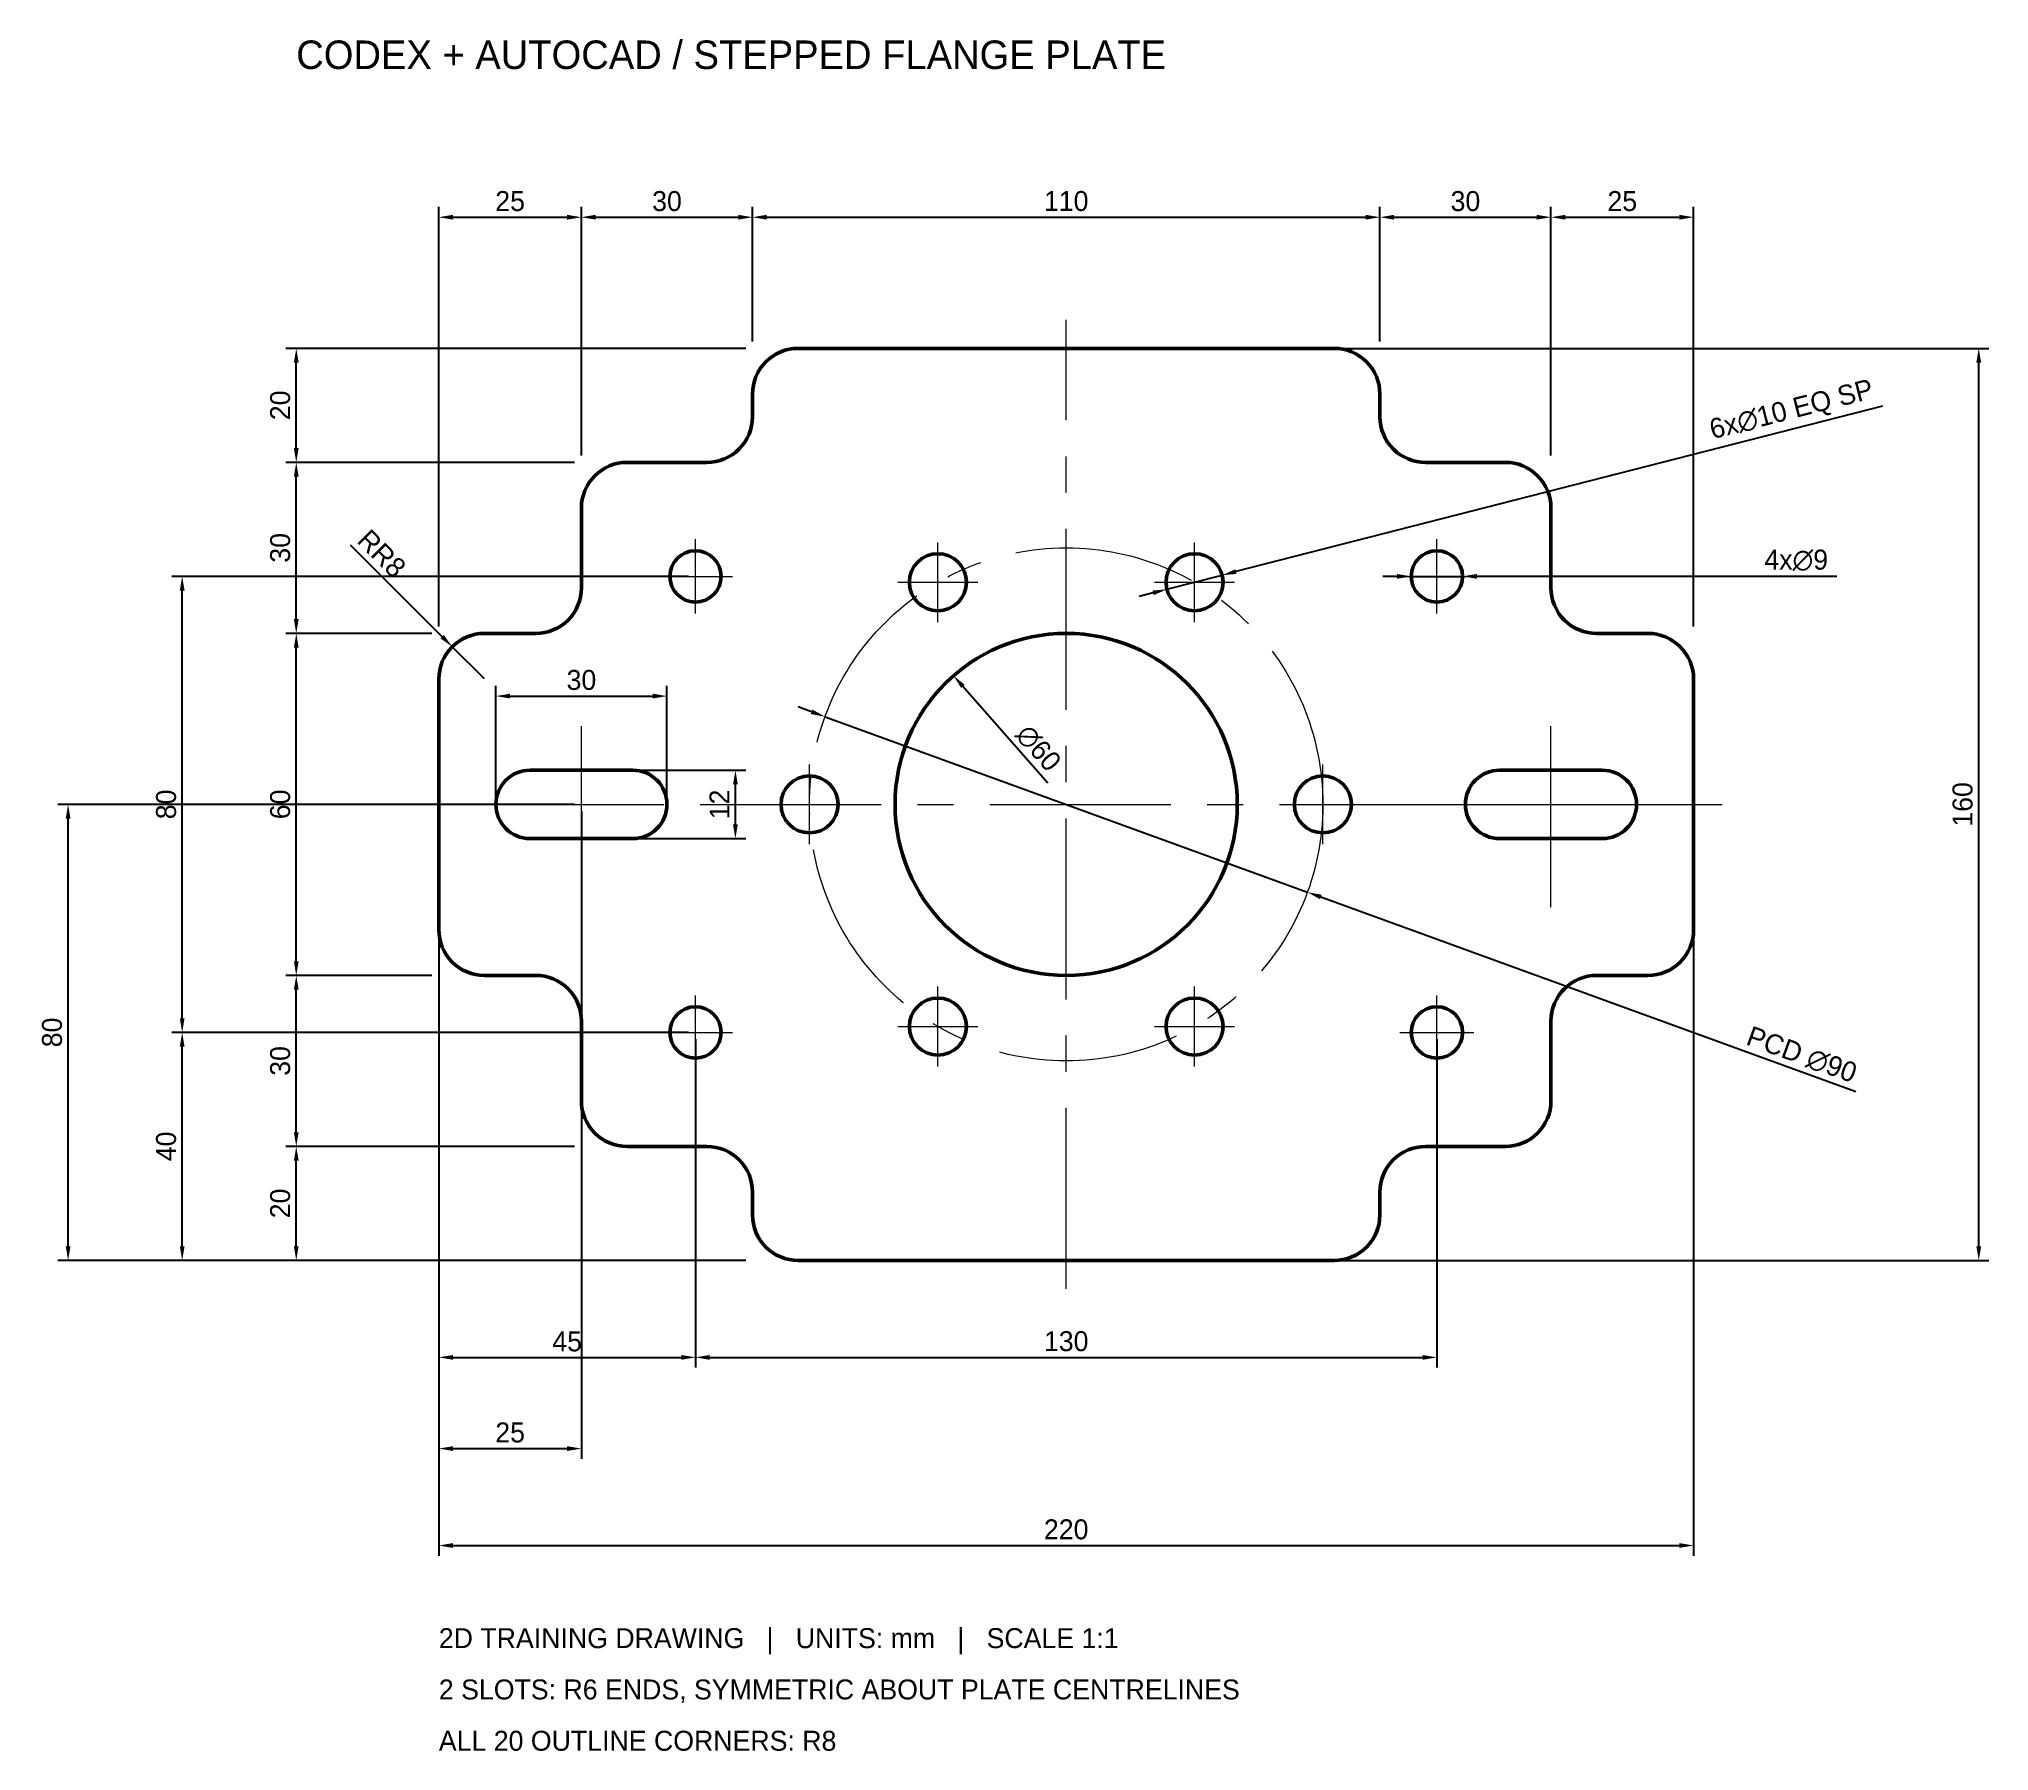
# Model space of a CAD drawing. Header units: millimetres. Extents: x -70 to 272, y -86 to 214.
import ezdxf

# ---------------------------------------------------------------- set-up
doc = ezdxf.new("R2010")
doc.units = ezdxf.units.MM
doc.linetypes.add('CENTER', pattern=[50.8, 31.75, -6.35, 6.35, -6.35])
for name, color, linetype, lineweight in [('CENTER', 8, 'CENTER', 18), ('DIM', 3, 'Continuous', 18), ('HOLE', 7, 'Continuous', 50), ('OUTLINE', 7, 'Continuous', 50), ('TEXT', 7, 'Continuous', 18)]:
    doc.layers.add(name, color=color, linetype=linetype, lineweight=lineweight)
doc.styles.add('CODEX_TEXT', font='seguisym.ttf')
doc.dimstyles.new('CODEX_MM', dxfattribs={"dimtxt": 3.5, "dimasz": 2.5, "dimexe": 1.8, "dimexo": 1.2, "dimgap": 1, "dimtad": 1, "dimdec": 0, "dimtxsty": 'CODEX_TEXT', "dimcen": 0, "dimclrd": 256, "dimclre": 256, "dimclrt": 256, "dimadec": 0, "dimazin": 0, "dimtfac": 1, "dimtmove": 1, "dimatfit": 3, "dimfxl": 1, "dimarcsym": 0})

# ---------------------------------------------------------------- blocks, each defined once
blk = doc.blocks.new('*D1')
at = {"layer": 'Defpoints', "color": 0, "transparency": 16777216}
for p in [(0, 80), (220, 80), (220, -50)]:
    blk.add_point(p, dxfattribs=at)
at = {"layer": 'DIM', "lineweight": -2, "transparency": 16777216}
for p, q in [((0, 78.8), (0, -51.8)), ((220, 78.8), (220, -51.8)), ((2.5, -50), (217.5, -50))]:
    blk.add_line(p, q, dxfattribs=at)
at = {"layer": 'DIM', "transparency": 16777216}
for points in [[(2.5, -49.58), (2.5, -50.42), (0, -50)], [(217.5, -49.58), (217.5, -50.42), (220, -50)]]:
    blk.add_solid(points, dxfattribs=at)
at = {"layer": 'DIM', "transparency": 16777216, "insert": (110, -47.19), "char_height": 3.5, "attachment_point": 5, "style": 'CODEX_TEXT'}
blk.add_mtext('220', dxfattribs=at)
blk = doc.blocks.new('*D2')
at = {"layer": 'Defpoints', "color": 0, "transparency": 16777216}
for p in [(110, 160), (270, 160), (110, 0)]:
    blk.add_point(p, dxfattribs=at)
at = {"layer": 'DIM', "lineweight": -2, "transparency": 16777216}
for p, q in [((111.2, 160), (271.8, 160)), ((270, 2.5), (270, 157.5)), ((111.2, 0), (271.8, 0))]:
    blk.add_line(p, q, dxfattribs=at)
at = {"layer": 'DIM', "transparency": 16777216}
for points in [[(269.58, 157.5), (270.42, 157.5), (270, 160)], [(269.58, 2.5), (270.42, 2.5), (270, 0)]]:
    blk.add_solid(points, dxfattribs=at)
at = {"layer": 'DIM', "transparency": 16777216, "insert": (267.18, 80), "char_height": 3.5, "attachment_point": 5, "rotation": 90, "style": 'CODEX_TEXT'}
blk.add_mtext('160', dxfattribs=at)
blk = doc.blocks.new('*D3')
at = {"layer": 'Defpoints', "color": 0, "transparency": 16777216}
for p in [(25, 183), (25, 140), (0, 110)]:
    blk.add_point(p, dxfattribs=at)
at = {"layer": 'DIM', "lineweight": -2, "transparency": 16777216}
for p, q in [((0, 111.2), (0, 184.8)), ((25, 141.2), (25, 184.8)), ((2.5, 183), (22.5, 183))]:
    blk.add_line(p, q, dxfattribs=at)
at = {"layer": 'DIM', "transparency": 16777216}
for points in [[(2.5, 183.42), (2.5, 182.58), (0, 183)], [(22.5, 183.42), (22.5, 182.58), (25, 183)]]:
    blk.add_solid(points, dxfattribs=at)
at = {"layer": 'DIM', "transparency": 16777216, "insert": (12.5, 185.81), "char_height": 3.5, "attachment_point": 5, "style": 'CODEX_TEXT'}
blk.add_mtext('25', dxfattribs=at)
blk = doc.blocks.new('*D4')
at = {"layer": 'Defpoints', "color": 0, "transparency": 16777216}
for p in [(55, 183), (55, 160), (25, 140)]:
    blk.add_point(p, dxfattribs=at)
at = {"layer": 'DIM', "lineweight": -2, "transparency": 16777216}
for p, q in [((25, 141.2), (25, 184.8)), ((55, 161.2), (55, 184.8)), ((27.5, 183), (52.5, 183))]:
    blk.add_line(p, q, dxfattribs=at)
at = {"layer": 'DIM', "transparency": 16777216}
for points in [[(27.5, 183.42), (27.5, 182.58), (25, 183)], [(52.5, 183.42), (52.5, 182.58), (55, 183)]]:
    blk.add_solid(points, dxfattribs=at)
at = {"layer": 'DIM', "transparency": 16777216, "insert": (40, 185.81), "char_height": 3.5, "attachment_point": 5, "style": 'CODEX_TEXT'}
blk.add_mtext('30', dxfattribs=at)
blk = doc.blocks.new('*D5')
at = {"layer": 'Defpoints', "color": 0, "transparency": 16777216}
for p in [(165, 183), (55, 160), (165, 160)]:
    blk.add_point(p, dxfattribs=at)
at = {"layer": 'DIM', "lineweight": -2, "transparency": 16777216}
for p, q in [((55, 161.2), (55, 184.8)), ((165, 161.2), (165, 184.8)), ((57.5, 183), (162.5, 183))]:
    blk.add_line(p, q, dxfattribs=at)
at = {"layer": 'DIM', "transparency": 16777216}
for points in [[(57.5, 183.42), (57.5, 182.58), (55, 183)], [(162.5, 183.42), (162.5, 182.58), (165, 183)]]:
    blk.add_solid(points, dxfattribs=at)
at = {"layer": 'DIM', "transparency": 16777216, "insert": (110, 185.82), "char_height": 3.5, "attachment_point": 5, "style": 'CODEX_TEXT'}
blk.add_mtext('110', dxfattribs=at)
blk = doc.blocks.new('*D6')
at = {"layer": 'Defpoints', "color": 0, "transparency": 16777216}
for p in [(195, 183), (165, 160), (195, 140)]:
    blk.add_point(p, dxfattribs=at)
at = {"layer": 'DIM', "lineweight": -2, "transparency": 16777216}
for p, q in [((165, 161.2), (165, 184.8)), ((195, 141.2), (195, 184.8)), ((167.5, 183), (192.5, 183))]:
    blk.add_line(p, q, dxfattribs=at)
at = {"layer": 'DIM', "transparency": 16777216}
for points in [[(167.5, 183.42), (167.5, 182.58), (165, 183)], [(192.5, 183.42), (192.5, 182.58), (195, 183)]]:
    blk.add_solid(points, dxfattribs=at)
at = {"layer": 'DIM', "transparency": 16777216, "insert": (180, 185.81), "char_height": 3.5, "attachment_point": 5, "style": 'CODEX_TEXT'}
blk.add_mtext('30', dxfattribs=at)
blk = doc.blocks.new('*D7')
at = {"layer": 'Defpoints', "color": 0, "transparency": 16777216}
for p in [(220, 183), (195, 140), (220, 110)]:
    blk.add_point(p, dxfattribs=at)
at = {"layer": 'DIM', "lineweight": -2, "transparency": 16777216}
for p, q in [((195, 141.2), (195, 184.8)), ((220, 111.2), (220, 184.8)), ((197.5, 183), (217.5, 183))]:
    blk.add_line(p, q, dxfattribs=at)
at = {"layer": 'DIM', "transparency": 16777216}
for points in [[(197.5, 183.42), (197.5, 182.58), (195, 183)], [(217.5, 183.42), (217.5, 182.58), (220, 183)]]:
    blk.add_solid(points, dxfattribs=at)
at = {"layer": 'DIM', "transparency": 16777216, "insert": (207.5, 185.81), "char_height": 3.5, "attachment_point": 5, "style": 'CODEX_TEXT'}
blk.add_mtext('25', dxfattribs=at)
blk = doc.blocks.new('*D8')
at = {"layer": 'Defpoints', "color": 0, "transparency": 16777216}
for p in [(-25, 20), (25, 20), (55, 0)]:
    blk.add_point(p, dxfattribs=at)
at = {"layer": 'DIM', "lineweight": -2, "transparency": 16777216}
for p, q in [((23.8, 20), (-26.8, 20)), ((-25, 2.5), (-25, 17.5)), ((53.8, 0), (-26.8, 0))]:
    blk.add_line(p, q, dxfattribs=at)
at = {"layer": 'DIM', "transparency": 16777216}
for points in [[(-25.42, 17.5), (-24.58, 17.5), (-25, 20)], [(-25.42, 2.5), (-24.58, 2.5), (-25, 0)]]:
    blk.add_solid(points, dxfattribs=at)
at = {"layer": 'DIM', "transparency": 16777216, "insert": (-27.81, 10), "char_height": 3.5, "attachment_point": 5, "rotation": 90, "style": 'CODEX_TEXT'}
blk.add_mtext('20', dxfattribs=at)
blk = doc.blocks.new('*D9')
at = {"layer": 'Defpoints', "color": 0, "transparency": 16777216}
for p in [(-25, 50), (0, 50), (25, 20)]:
    blk.add_point(p, dxfattribs=at)
at = {"layer": 'DIM', "lineweight": -2, "transparency": 16777216}
for p, q in [((-1.2, 50), (-26.8, 50)), ((-25, 22.5), (-25, 47.5)), ((23.8, 20), (-26.8, 20))]:
    blk.add_line(p, q, dxfattribs=at)
at = {"layer": 'DIM', "transparency": 16777216}
for points in [[(-25.42, 47.5), (-24.58, 47.5), (-25, 50)], [(-25.42, 22.5), (-24.58, 22.5), (-25, 20)]]:
    blk.add_solid(points, dxfattribs=at)
at = {"layer": 'DIM', "transparency": 16777216, "insert": (-27.81, 35), "char_height": 3.5, "attachment_point": 5, "rotation": 90, "style": 'CODEX_TEXT'}
blk.add_mtext('30', dxfattribs=at)
blk = doc.blocks.new('*D10')
at = {"layer": 'Defpoints', "color": 0, "transparency": 16777216}
for p in [(-25, 110), (0, 110), (0, 50)]:
    blk.add_point(p, dxfattribs=at)
at = {"layer": 'DIM', "lineweight": -2, "transparency": 16777216}
for p, q in [((-1.2, 110), (-26.8, 110)), ((-25, 52.5), (-25, 107.5)), ((-1.2, 50), (-26.8, 50))]:
    blk.add_line(p, q, dxfattribs=at)
at = {"layer": 'DIM', "transparency": 16777216}
for points in [[(-25.42, 107.5), (-24.58, 107.5), (-25, 110)], [(-25.42, 52.5), (-24.58, 52.5), (-25, 50)]]:
    blk.add_solid(points, dxfattribs=at)
at = {"layer": 'DIM', "transparency": 16777216, "insert": (-27.81, 80), "char_height": 3.5, "attachment_point": 5, "rotation": 90, "style": 'CODEX_TEXT'}
blk.add_mtext('60', dxfattribs=at)
blk = doc.blocks.new('*D11')
at = {"layer": 'Defpoints', "color": 0, "transparency": 16777216}
for p in [(-25, 140), (25, 140), (0, 110)]:
    blk.add_point(p, dxfattribs=at)
at = {"layer": 'DIM', "lineweight": -2, "transparency": 16777216}
for p, q in [((23.8, 140), (-26.8, 140)), ((-25, 112.5), (-25, 137.5)), ((-1.2, 110), (-26.8, 110))]:
    blk.add_line(p, q, dxfattribs=at)
at = {"layer": 'DIM', "transparency": 16777216}
for points in [[(-25.42, 137.5), (-24.58, 137.5), (-25, 140)], [(-25.42, 112.5), (-24.58, 112.5), (-25, 110)]]:
    blk.add_solid(points, dxfattribs=at)
at = {"layer": 'DIM', "transparency": 16777216, "insert": (-27.81, 125), "char_height": 3.5, "attachment_point": 5, "rotation": 90, "style": 'CODEX_TEXT'}
blk.add_mtext('30', dxfattribs=at)
blk = doc.blocks.new('*D12')
at = {"layer": 'Defpoints', "color": 0, "transparency": 16777216}
for p in [(-25, 160), (55, 160), (25, 140)]:
    blk.add_point(p, dxfattribs=at)
at = {"layer": 'DIM', "lineweight": -2, "transparency": 16777216}
for p, q in [((53.8, 160), (-26.8, 160)), ((-25, 142.5), (-25, 157.5)), ((23.8, 140), (-26.8, 140))]:
    blk.add_line(p, q, dxfattribs=at)
at = {"layer": 'DIM', "transparency": 16777216}
for points in [[(-25.42, 157.5), (-24.58, 157.5), (-25, 160)], [(-25.42, 142.5), (-24.58, 142.5), (-25, 140)]]:
    blk.add_solid(points, dxfattribs=at)
at = {"layer": 'DIM', "transparency": 16777216, "insert": (-27.81, 150), "char_height": 3.5, "attachment_point": 5, "rotation": 90, "style": 'CODEX_TEXT'}
blk.add_mtext('20', dxfattribs=at)
blk = doc.blocks.new('*D13')
at = {"layer": 'Defpoints', "color": 0, "transparency": 16777216}
for p in [(0, 50), (45, 40), (45, -17)]:
    blk.add_point(p, dxfattribs=at)
at = {"layer": 'DIM', "lineweight": -2, "transparency": 16777216}
for p, q in [((0, 48.8), (0, -18.8)), ((45, 38.8), (45, -18.8)), ((2.5, -17), (42.5, -17))]:
    blk.add_line(p, q, dxfattribs=at)
at = {"layer": 'DIM', "transparency": 16777216}
for points in [[(2.5, -16.58), (2.5, -17.42), (0, -17)], [(42.5, -16.58), (42.5, -17.42), (45, -17)]]:
    blk.add_solid(points, dxfattribs=at)
at = {"layer": 'DIM', "transparency": 16777216, "insert": (22.5, -14.22), "char_height": 3.5, "attachment_point": 5, "style": 'CODEX_TEXT'}
blk.add_mtext('45', dxfattribs=at)
blk = doc.blocks.new('*D14')
at = {"layer": 'Defpoints', "color": 0, "transparency": 16777216}
for p in [(45, 40), (175, 40), (175, -17)]:
    blk.add_point(p, dxfattribs=at)
at = {"layer": 'DIM', "lineweight": -2, "transparency": 16777216}
for p, q in [((45, 38.8), (45, -18.8)), ((175, 38.8), (175, -18.8)), ((47.5, -17), (172.5, -17))]:
    blk.add_line(p, q, dxfattribs=at)
at = {"layer": 'DIM', "transparency": 16777216}
for points in [[(47.5, -16.58), (47.5, -17.42), (45, -17)], [(172.5, -16.58), (172.5, -17.42), (175, -17)]]:
    blk.add_solid(points, dxfattribs=at)
at = {"layer": 'DIM', "transparency": 16777216, "insert": (110, -14.18), "char_height": 3.5, "attachment_point": 5, "style": 'CODEX_TEXT'}
blk.add_mtext('130', dxfattribs=at)
blk = doc.blocks.new('*D15')
at = {"layer": 'Defpoints', "color": 0, "transparency": 16777216}
for p in [(-45, 40), (45, 40), (55, 0)]:
    blk.add_point(p, dxfattribs=at)
at = {"layer": 'DIM', "lineweight": -2, "transparency": 16777216}
for p, q in [((43.8, 40), (-46.8, 40)), ((-45, 2.5), (-45, 37.5)), ((53.8, 0), (-46.8, 0))]:
    blk.add_line(p, q, dxfattribs=at)
at = {"layer": 'DIM', "transparency": 16777216}
for points in [[(-45.42, 37.5), (-44.58, 37.5), (-45, 40)], [(-45.42, 2.5), (-44.58, 2.5), (-45, 0)]]:
    blk.add_solid(points, dxfattribs=at)
at = {"layer": 'DIM', "transparency": 16777216, "insert": (-47.81, 20), "char_height": 3.5, "attachment_point": 5, "rotation": 90, "style": 'CODEX_TEXT'}
blk.add_mtext('40', dxfattribs=at)
blk = doc.blocks.new('*D16')
at = {"layer": 'Defpoints', "color": 0, "transparency": 16777216}
for p in [(-45, 120), (45, 120), (45, 40)]:
    blk.add_point(p, dxfattribs=at)
at = {"layer": 'DIM', "lineweight": -2, "transparency": 16777216}
for p, q in [((43.8, 120), (-46.8, 120)), ((-45, 42.5), (-45, 117.5)), ((43.8, 40), (-46.8, 40))]:
    blk.add_line(p, q, dxfattribs=at)
at = {"layer": 'DIM', "transparency": 16777216}
for points in [[(-45.42, 117.5), (-44.58, 117.5), (-45, 120)], [(-45.42, 42.5), (-44.58, 42.5), (-45, 40)]]:
    blk.add_solid(points, dxfattribs=at)
at = {"layer": 'DIM', "transparency": 16777216, "insert": (-47.81, 80), "char_height": 3.5, "attachment_point": 5, "rotation": 90, "style": 'CODEX_TEXT'}
blk.add_mtext('80', dxfattribs=at)
blk = doc.blocks.new('*D17')
at = {"layer": 'Defpoints', "color": 0, "transparency": 16777216}
for p in [(25, 80), (0, 50), (25, -33)]:
    blk.add_point(p, dxfattribs=at)
at = {"layer": 'DIM', "lineweight": -2, "transparency": 16777216}
for p, q in [((25, 78.8), (25, -34.8)), ((0, 48.8), (0, -34.8)), ((2.5, -33), (22.5, -33))]:
    blk.add_line(p, q, dxfattribs=at)
at = {"layer": 'DIM', "transparency": 16777216}
for points in [[(2.5, -32.58), (2.5, -33.42), (0, -33)], [(22.5, -32.58), (22.5, -33.42), (25, -33)]]:
    blk.add_solid(points, dxfattribs=at)
at = {"layer": 'DIM', "transparency": 16777216, "insert": (12.5, -30.19), "char_height": 3.5, "attachment_point": 5, "style": 'CODEX_TEXT'}
blk.add_mtext('25', dxfattribs=at)
blk = doc.blocks.new('*D18')
at = {"layer": 'Defpoints', "color": 0, "transparency": 16777216}
for p in [(-65, 80), (25, 80), (55, 0)]:
    blk.add_point(p, dxfattribs=at)
at = {"layer": 'DIM', "lineweight": -2, "transparency": 16777216}
for p, q in [((23.8, 80), (-66.8, 80)), ((-65, 2.5), (-65, 77.5)), ((53.8, 0), (-66.8, 0))]:
    blk.add_line(p, q, dxfattribs=at)
at = {"layer": 'DIM', "transparency": 16777216}
for points in [[(-65.42, 77.5), (-64.58, 77.5), (-65, 80)], [(-65.42, 2.5), (-64.58, 2.5), (-65, 0)]]:
    blk.add_solid(points, dxfattribs=at)
at = {"layer": 'DIM', "transparency": 16777216, "insert": (-67.81, 40), "char_height": 3.5, "attachment_point": 5, "rotation": 90, "style": 'CODEX_TEXT'}
blk.add_mtext('80', dxfattribs=at)
blk = doc.blocks.new('*D19')
at = {"layer": 'Defpoints', "color": 0, "transparency": 16777216}
for p in [(40, 99), (10, 80), (40, 80)]:
    blk.add_point(p, dxfattribs=at)
at = {"layer": 'DIM', "lineweight": -2, "transparency": 16777216}
for p, q in [((10, 81.2), (10, 100.8)), ((40, 81.2), (40, 100.8)), ((12.5, 99), (37.5, 99))]:
    blk.add_line(p, q, dxfattribs=at)
at = {"layer": 'DIM', "transparency": 16777216}
for points in [[(12.5, 99.42), (12.5, 98.58), (10, 99)], [(37.5, 99.42), (37.5, 98.58), (40, 99)]]:
    blk.add_solid(points, dxfattribs=at)
at = {"layer": 'DIM', "transparency": 16777216, "insert": (25, 101.81), "char_height": 3.5, "attachment_point": 5, "style": 'CODEX_TEXT'}
blk.add_mtext('30', dxfattribs=at)
blk = doc.blocks.new('*D20')
at = {"layer": 'Defpoints', "color": 0, "transparency": 16777216}
for p in [(25, 86), (52, 86), (25, 74)]:
    blk.add_point(p, dxfattribs=at)
at = {"layer": 'DIM', "lineweight": -2, "transparency": 16777216}
for p, q in [((26.2, 86), (53.8, 86)), ((52, 76.5), (52, 83.5)), ((26.2, 74), (53.8, 74))]:
    blk.add_line(p, q, dxfattribs=at)
at = {"layer": 'DIM', "transparency": 16777216}
for points in [[(51.58, 83.5), (52.42, 83.5), (52, 86)], [(51.58, 76.5), (52.42, 76.5), (52, 74)]]:
    blk.add_solid(points, dxfattribs=at)
at = {"layer": 'DIM', "transparency": 16777216, "insert": (49.21, 80), "char_height": 3.5, "attachment_point": 5, "rotation": 90, "style": 'CODEX_TEXT'}
blk.add_mtext('12', dxfattribs=at)
blk = doc.blocks.new('*D21')
at = {"layer": 'Defpoints', "color": 0, "transparency": 16777216}
for p in [(90.24, 102.58), (129.76, 57.42)]:
    blk.add_point(p, dxfattribs=at)
at = {"layer": 'DIM', "lineweight": -2, "transparency": 16777216}
blk.add_line((106.76, 83.7), (91.89, 100.7), dxfattribs=at)
at = {"layer": 'DIM', "transparency": 16777216}
blk.add_solid([(92.2, 100.97), (91.58, 100.42), (90.24, 102.58)], dxfattribs=at)
at = {"layer": 'DIM', "transparency": 16777216, "insert": (105.12, 89.86), "char_height": 3.5, "attachment_point": 5, "rotation": 311.1859, "style": 'CODEX_TEXT'}
blk.add_mtext('∅60', dxfattribs=at)
blk = doc.blocks.new('*D22')
at = {"layer": 'Defpoints', "color": 0, "transparency": 16777216}
for p in [(67.71, 95.39), (152.29, 64.61)]:
    blk.add_point(p, dxfattribs=at)
at = {"layer": 'DIM', "lineweight": -2, "transparency": 16777216}
for p, q in [((65.36, 96.25), (63.02, 97.1)), ((67.71, 95.39), (152.29, 64.61)), ((248.47, 29.6), (154.64, 63.75))]:
    blk.add_line(p, q, dxfattribs=at)
at = {"layer": 'DIM', "transparency": 16777216}
for points in [[(65.51, 96.64), (65.22, 95.85), (67.71, 95.39)], [(154.78, 64.15), (154.49, 63.36), (152.29, 64.61)]]:
    blk.add_solid(points, dxfattribs=at)
at = {"layer": 'DIM', "transparency": 16777216, "insert": (238.96, 36.06), "char_height": 3.5, "attachment_point": 5, "rotation": 340, "style": 'CODEX_TEXT'}
blk.add_mtext('PCD ∅90', dxfattribs=at)
blk = doc.blocks.new('*D23')
at = {"layer": 'Defpoints', "color": 0, "transparency": 16777216}
for p in [(137.34, 120.21), (127.66, 117.73)]:
    blk.add_point(p, dxfattribs=at)
at = {"layer": 'DIM', "lineweight": -2, "transparency": 16777216}
for p, q in [((253.11, 149.87), (139.77, 120.83)), ((127.66, 117.73), (137.34, 120.21)), ((125.23, 117.11), (122.81, 116.49))]:
    blk.add_line(p, q, dxfattribs=at)
at = {"layer": 'DIM', "transparency": 16777216}
for points in [[(139.66, 121.24), (139.87, 120.43), (137.34, 120.21)], [(125.13, 117.51), (125.34, 116.71), (127.66, 117.73)]]:
    blk.add_solid(points, dxfattribs=at)
at = {"layer": 'DIM', "transparency": 16777216, "insert": (237.25, 148.93), "char_height": 3.5, "attachment_point": 5, "rotation": 14.37, "style": 'CODEX_TEXT'}
blk.add_mtext('6x∅10 EQ SP', dxfattribs=at)
blk = doc.blocks.new('*D24')
at = {"layer": 'Defpoints', "color": 0, "transparency": 16777216}
for p in [(170.5, 120), (179.5, 120)]:
    blk.add_point(p, dxfattribs=at)
at = {"layer": 'DIM', "lineweight": -2, "transparency": 16777216}
for p, q in [((168, 120), (165.5, 120)), ((170.5, 120), (179.5, 120)), ((245.1, 120), (182, 120))]:
    blk.add_line(p, q, dxfattribs=at)
at = {"layer": 'DIM', "transparency": 16777216}
for points in [[(168, 120.42), (168, 119.58), (170.5, 120)], [(182, 120.42), (182, 119.58), (179.5, 120)]]:
    blk.add_solid(points, dxfattribs=at)
at = {"layer": 'DIM', "transparency": 16777216, "insert": (238, 122.82), "char_height": 3.5, "attachment_point": 5, "style": 'CODEX_TEXT'}
blk.add_mtext('4x∅9', dxfattribs=at)
blk = doc.blocks.new('*D25')
at = {"layer": 'Defpoints', "color": 0, "transparency": 16777216}
for p in [(2.34, 107.66), (8, 102)]:
    blk.add_point(p, dxfattribs=at)
at = {"layer": 'DIM', "lineweight": -2, "transparency": 16777216}
for p, q in [((-15.54, 125.54), (0.58, 109.42)), ((8, 102), (2.34, 107.66))]:
    blk.add_line(p, q, dxfattribs=at)
at = {"layer": 'DIM', "transparency": 16777216}
blk.add_solid([(0.87, 109.72), (0.28, 109.13), (2.34, 107.66)], dxfattribs=at)
at = {"layer": 'DIM', "transparency": 16777216, "insert": (-10.01, 123.99), "char_height": 3.5, "attachment_point": 5, "rotation": 315, "style": 'CODEX_TEXT'}
blk.add_mtext('RR8', dxfattribs=at)

msp = doc.modelspace()

# ---------------------------------------------------------------- linework, layer by layer
at = {"layer": 'CENTER'}
for p, q in [((110, -5), (110, 165)), ((45, 113.5), (45, 126.5)), ((87.5, 111.97), (87.5, 125.97)), ((132.5, 111.97), (132.5, 125.97)), ((175, 113.5), (175, 126.5)), ((38.5, 120), (51.5, 120)), ((168.5, 120), (181.5, 120)), ((80.5, 118.97), (94.5, 118.97)), ((125.5, 118.97), (139.5, 118.97)), ((25, 62), (25, 98)), ((195, 62), (195, 98)), ((65, 73), (65, 87)), ((155, 73), (155, 87)), ((-5, 80), (225, 80)), ((7, 80), (43, 80)), ((58, 80), (72, 80)), ((148, 80), (162, 80)), ((177, 80), (213, 80)), ((87.5, 34.03), (87.5, 48.03)), ((132.5, 34.03), (132.5, 48.03)), ((45, 33.5), (45, 46.5)), ((175, 33.5), (175, 46.5)), ((80.5, 41.03), (94.5, 41.03)), ((125.5, 41.03), (139.5, 41.03)), ((38.5, 40), (51.5, 40)), ((168.5, 40), (181.5, 40))]:
    msp.add_line(p, q, dxfattribs=at)
msp.add_circle((110, 80), 45, dxfattribs=at)
at = {"layer": 'HOLE'}
for points in [[(16, 74), (34, 74, 1), (34, 86), (16, 86, 1)], [(186, 74), (204, 74, 1), (204, 86), (186, 86, 1)]]:
    msp.add_lwpolyline(points, format="xyb", close=True, dxfattribs=at)
for centre, radius in [((45, 120), 4.5), ((87.5, 118.97), 5), ((132.5, 118.97), 5), ((175, 120), 4.5), ((110, 80), 30), ((65, 80), 5), ((155, 80), 5), ((45, 40), 4.5), ((87.5, 41.03), 5), ((132.5, 41.03), 5), ((175, 40), 4.5)]:
    msp.add_circle(centre, radius, dxfattribs=at)
at = {"layer": 'OUTLINE'}
msp.add_lwpolyline([(0, 58, 0.414214), (8, 50), (17, 50, -0.414214), (25, 42), (25, 28, 0.414214), (33, 20), (47, 20, -0.414214), (55, 12), (55, 8, 0.414214), (63, 0), (157, 0, 0.414214), (165, 8), (165, 12, -0.414214), (173, 20), (187, 20, 0.414214), (195, 28), (195, 42, -0.414214), (203, 50), (212, 50, 0.414214), (220, 58), (220, 102, 0.414214), (212, 110), (203, 110, -0.414214), (195, 118), (195, 132, 0.414214), (187, 140), (173, 140, -0.414214), (165, 148), (165, 152, 0.414214), (157, 160), (63, 160, 0.414214), (55, 152), (55, 148, -0.414214), (47, 140), (33, 140, 0.414214), (25, 132), (25, 118, -0.414214), (17, 110), (8, 110, 0.414214), (0, 102)], format="xyb", close=True, dxfattribs=at)

# ---------------------------------------------------------------- texts
at = {"layer": 'TEXT', "style": 'CODEX_TEXT'}
for s, height, p in [('CODEX + AUTOCAD / STEPPED FLANGE PLATE', 5, (-25, 209)), ('2D TRAINING DRAWING   |   UNITS: mm   |   SCALE 1:1', 3.5, (0, -68)), ('2 SLOTS: R6 ENDS, SYMMETRIC ABOUT PLATE CENTRELINES', 3.5, (0, -77)), ('ALL 20 OUTLINE CORNERS: R8', 3.5, (0, -86))]:
    msp.add_text(s, height=height, dxfattribs=at).set_placement(p)

# ---------------------------------------------------------------- dimensions: what is measured, and where the dimension line sits
at = {"layer": 'DIM'}
for base, p1, p2, picture, middle in [((25, 183), (0, 110), (25, 140), '*D3', (12.5, 185.81)), ((55, 183), (25, 140), (55, 160), '*D4', (40, 185.81)), ((165, 183), (55, 160), (165, 160), '*D5', (110, 185.82)), ((195, 183), (165, 160), (195, 140), '*D6', (180, 185.81)), ((220, 183), (195, 140), (220, 110), '*D7', (207.5, 185.81)), ((40, 99), (10, 80), (40, 80), '*D19', (25, 101.81)), ((220, -50), (0, 80), (220, 80), '*D1', (110, -47.19)), ((25, -33), (0, 50), (25, 80), '*D17', (12.5, -30.19)), ((45, -17), (0, 50), (45, 40), '*D13', (22.5, -14.22)), ((175, -17), (45, 40), (175, 40), '*D14', (110, -14.18))]:
    dim = msp.add_linear_dim(base=base, p1=p1, p2=p2, dimstyle='CODEX_MM', dxfattribs=at)
    dim.commit()
    dim.dimension.update_dxf_attribs({"geometry": picture, "text_midpoint": middle})
for base, p1, p2, picture, middle in [((-25, 160), (25, 140), (55, 160), '*D12', (-27.81, 150)), ((270, 160), (110, 0), (110, 160), '*D2', (267.18, 80)), ((-25, 140), (0, 110), (25, 140), '*D11', (-27.81, 125)), ((-45, 120), (45, 40), (45, 120), '*D16', (-47.81, 80)), ((-25, 110), (0, 50), (0, 110), '*D10', (-27.81, 80)), ((52, 86), (25, 74), (25, 86), '*D20', (49.21, 80)), ((-65, 80), (55, 0), (25, 80), '*D18', (-67.81, 40)), ((-25, 50), (25, 20), (0, 50), '*D9', (-27.81, 35)), ((-45, 40), (55, 0), (45, 40), '*D15', (-47.81, 20)), ((-25, 20), (55, 0), (25, 20), '*D8', (-27.81, 10))]:
    dim = msp.add_linear_dim(base=base, p1=p1, p2=p2, angle=90, dimstyle='CODEX_MM', dxfattribs=at)
    dim.commit()
    dim.dimension.update_dxf_attribs({"geometry": picture, "text_midpoint": middle})
for p1, p2, text, picture, middle in [((127.66, 117.73), (137.34, 120.21), '6x<> EQ SP', '*D23', (238, 146)), ((170.5, 120), (179.5, 120), '4x<>', '*D24', (238, 120)), ((67.71, 95.39), (152.29, 64.61), 'PCD <>', '*D22', (238, 33.41))]:
    dim = msp.add_diameter_dim_2p(p1=p1, p2=p2, text=text, dimstyle='CODEX_MM', dxfattribs=at)
    dim.commit()
    dim.dimension.update_dxf_attribs({"geometry": picture, "text_midpoint": middle, "dimtype": 163})
dim = msp.add_radius_dim(center=(8, 102), mpoint=(2.34, 107.66), text='R<>', dimstyle='CODEX_MM', dxfattribs=at)
dim.commit()
dim.dimension.update_dxf_attribs({"geometry": '*D25', "text_midpoint": (-12, 122), "dimtype": 164})
dim = msp.add_diameter_dim_2p(p1=(129.76, 57.42), p2=(90.24, 102.58), dimstyle='CODEX_MM', dxfattribs=at)
dim.commit()
dim.dimension.update_dxf_attribs({"geometry": '*D21', "text_midpoint": (103, 88), "dimtype": 163})

doc.saveas('drawing.dxf')
